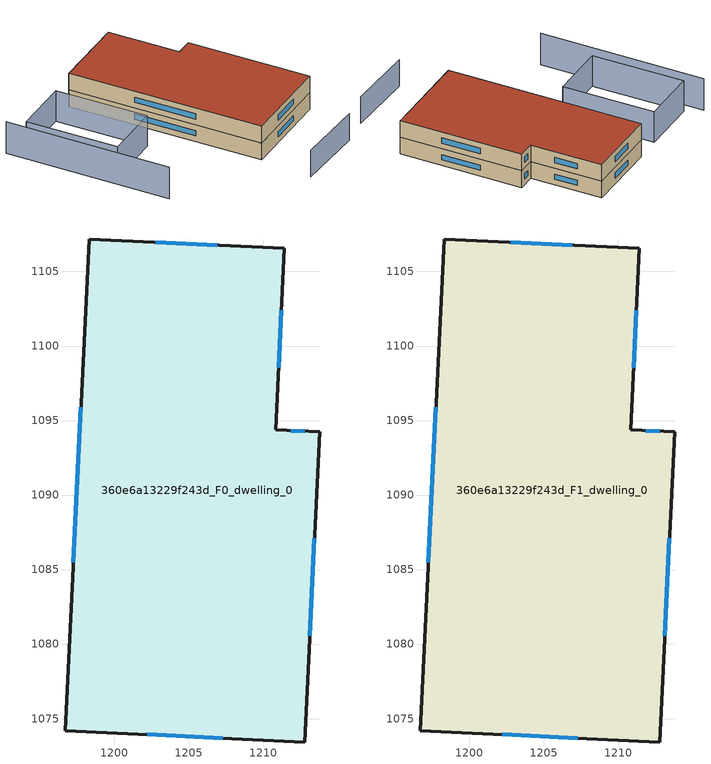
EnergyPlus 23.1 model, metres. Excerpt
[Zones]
360e6a13229f243d_F0_dwelling_0
 floor ground (EU_floor_Construction): 1211.41,1106.55 1210.82,1094.38 1213.77,1094.24 1212.77,1073.43 1196.72,1074.2 1198.3,1107.18 z0
 wall outside (EU_wall_Construction): 1198.3,1107.18 1196.72,1074.2 1212.77,1073.43 1213.77,1094.24 1210.82,1094.38 1211.41,1106.55 1198.3,1107.18 z0:3
 window (EU_Window_Construction): 1197.76,1095.89 1197.26,1085.49 / 1206.92,1106.77 1202.79,1106.96 / 1211.02,1098.55 1211.21,1102.38 / 1212.76,1094.29 1211.83,1094.33 / 1213.12,1080.55 1213.43,1087.11 / 1202.22,1073.94 1207.28,1073.69 z1.03:1.97
360e6a13229f243d_F1_dwelling_0
 floor to 360e6a13229f243d_F0_dwelling_0 (EU_floor_Construction): 1211.41,1106.55 1210.82,1094.38 1213.77,1094.24 1212.77,1073.43 1196.72,1074.2 1198.3,1107.18 z3
 wall outside (EU_wall_Construction): 1198.3,1107.18 1196.72,1074.2 1212.77,1073.43 1213.77,1094.24 1210.82,1094.38 1211.41,1106.55 1198.3,1107.18 z3:6
 window (EU_Window_Construction): 1197.76,1095.89 1197.26,1085.49 / 1206.92,1106.77 1202.79,1106.96 / 1211.02,1098.55 1211.21,1102.38 / 1212.76,1094.29 1211.83,1094.33 / 1213.12,1080.55 1213.43,1087.11 / 1202.22,1073.94 1207.28,1073.69 z4.03:4.97
 roof outside (EU_roof_Construction): 1212.77,1073.43 1213.77,1094.24 1210.82,1094.38 1211.41,1106.55 1198.3,1107.18 1196.72,1074.2 z6
shading: 1195.34,1065.37 1207.3,1064.39 z0:4.8; 1182.22,1110.37 1180.79,1082.35 z0:5.7; 1193.67,1107.25 1193.01,1091.63 / 1193.01,1091.63 1183.12,1092.04 / 1183.12,1092.04 1183.77,1107.66 / 1183.77,1107.66 1193.67,1107.25 z0:5.5
[Building]
EU S2 Campaign: North Axis=0; Terrain=City; Solar Distribution=FullExterior
[Site:Location]
Cape.Town.Intl.AP: Latitude=-33.965; Longitude=18.602; Time Zone=2; Elevation=46
[SizingPeriod:WeatherFileDays]
AnnualSizingPeriod: Begin Month=1; Begin Day of Month=1; End Month=12; End Day of Month=31; Day of Week for Start Day=Monday; Use Weather File Daylight Saving Period=No; Use Weather File Rain and Snow Indicators=No
[MATERIAL]
EU_InternalMass_Material: Roughness=MediumRough; Thickness=0.1; Conductivity=1; Density=1800; Specific Heat=900; Thermal Absorptance=0.9; Solar Absorptance=0.7; Visible Absorptance=0.7
[MATERIAL:NOMASS] Roughness=MediumRough; Thermal Absorptance=0.9; Solar Absorptance=0.7; Visible Absorptance=0.7
Name | Thermal Resistance
EU_wall_NoMass | 0.493876
EU_roof_NoMass | 0.449382
EU_floor_NoMass | 1.25
[WINDOWMATERIAL:SIMPLEGLAZINGSYSTEM]
EU_Window_SimpleGlazing: UFactor=4.4; Solar Heat Gain Coefficient=0.85; Visible Transmittance=0.85
[CONSTRUCTION]
EU_wall_Construction: EU_wall_NoMass
EU_roof_Construction: EU_roof_NoMass
EU_floor_Construction: EU_floor_NoMass
EU_Window_Construction: EU_Window_SimpleGlazing
EU_InternalMass_Construction: EU_InternalMass_Material
[ZONE] Type=1; Multiplier=1; Ceiling Height=autocalculate; Volume=1484.06; Floor Area=autocalculate; Part of Total Floor Area=Yes
360e6a13229f243d_F0_dwelling_0; 360e6a13229f243d_F1_dwelling_0
[INTERNALMASS] Construction=EU_InternalMass_Construction; Surface Area=494.688
Name | Zone or ZoneList
360e6a13229f243d_F0_dwelling_0_EU_InternalMass | 360e6a13229f243d_F0_dwelling_0
360e6a13229f243d_F1_dwelling_0_EU_InternalMass | 360e6a13229f243d_F1_dwelling_0
[OTHEREQUIPMENT] Fuel Type=Electricity; Design Level Calculation Method=Watts/Area; Power per Zone Floor Area=1; Fraction Latent=0; Fraction Radiant=0; Fraction Lost=0; Carbon Dioxide Generation Rate=0; EndUse Subcategory=EU_Step8_InternalGains
Name | Zone or ZoneList or Space or SpaceList | Schedule
EU_Step8_InternalGain_360e6a13229f243d_F0_dwelling_0_f000 | 360e6a13229f243d_F0_dwelling_0 | EU_Step8_GainSchedule_360e6a13229f243d_F0_dwelling_0_f000
EU_Step8_InternalGain_360e6a13229f243d_F1_dwelling_0_f000 | 360e6a13229f243d_F1_dwelling_0 | EU_Step8_GainSchedule_360e6a13229f243d_F1_dwelling_0_f000
[ZONEVENTILATION:DESIGNFLOWRATE] Schedule=EU_AlwaysOn; Design Flow Rate Calculation Method=AirChanges/Hour; Air Changes per Hour=0.64; Ventilation Type=Natural; Fan Pressure Rise=0; Fan Total Efficiency=1; Constant Term Coefficient=1; Temperature Term Coefficient=0; Velocity Term Coefficient=0; Velocity Squared Term Coefficient=0; Minimum Indoor Temperature=-100; Maximum Indoor Temperature=100; Delta Temperature=-100; Minimum Outdoor Temperature=-100; Maximum Outdoor Temperature=100; Maximum Wind Speed=40
Name | Zone or ZoneList or Space or SpaceList
EU_ConstantAir_360e6a13229f243d_F0_dwelling_0 | 360e6a13229f243d_F0_dwelling_0
EU_ConstantAir_360e6a13229f243d_F1_dwelling_0 | 360e6a13229f243d_F1_dwelling_0
[HVACTEMPLATE:THERMOSTAT] Constant Heating Setpoint=20; Constant Cooling Setpoint=50
EU_HeatOnly_360e6a13229f243d_F0_dwelling_0; EU_HeatOnly_360e6a13229f243d_F1_dwelling_0
[HVACTEMPLATE:ZONE:IDEALLOADSAIRSYSTEM] System Availability Schedule=EU_AlwaysOn; Maximum Heating Supply Air Temperature=50; Minimum Cooling Supply Air Temperature=13; Maximum Heating Supply Air Humidity Ratio=0.0156; Minimum Cooling Supply Air Humidity Ratio=0.0077; Heating Limit=NoLimit; Cooling Limit=NoLimit; Heating Availability Schedule=EU_AlwaysOn; Cooling Availability Schedule=EU_CoolingOff; Dehumidification Control Type=ConstantSensibleHeatRatio; Cooling Sensible Heat Ratio=0.7; Dehumidification Setpoint=60; Humidification Control Type=None; Humidification Setpoint=30; Outdoor Air Method=None; Outdoor Air Flow Rate per Person=0.00944; Outdoor Air Flow Rate per Zone Floor Area=0; Outdoor Air Flow Rate per Zone=0; Demand Controlled Ventilation Type=None; Outdoor Air Economizer Type=NoEconomizer; Heat Recovery Type=None; Sensible Heat Recovery Effectiveness=0.7; Latent Heat Recovery Effectiveness=0.65
Name | Template Thermostat
360e6a13229f243d_F0_dwelling_0 | EU_HeatOnly_360e6a13229f243d_F0_dwelling_0
360e6a13229f243d_F1_dwelling_0 | EU_HeatOnly_360e6a13229f243d_F1_dwelling_0
[SIZING:ZONE] Zone Cooling Design Supply Air Temperature Input Method=SupplyAirTemperature; Zone Cooling Design Supply Air Temperature=13; Zone Heating Design Supply Air Temperature Input Method=SupplyAirTemperature; Zone Heating Design Supply Air Temperature=50; Zone Cooling Design Supply Air Humidity Ratio=0.008; Zone Heating Design Supply Air Humidity Ratio=0.008; Cooling Design Air Flow Method=DesignDay; Cooling Design Air Flow Rate=0; Cooling Minimum Air Flow per Zone Floor Area=0.000762; Cooling Minimum Air Flow=0; Cooling Minimum Air Flow Fraction=0.2; Heating Design Air Flow Method=DesignDay; Heating Design Air Flow Rate=0; Heating Maximum Air Flow per Zone Floor Area=0.002032; Heating Maximum Air Flow=0.141576; Heating Maximum Air Flow Fraction=0.3; Account for Dedicated Outdoor Air System=No; Dedicated Outdoor Air System Control Strategy=NeutralSupplyAir; Dedicated Outdoor Air Low Setpoint Temperature for Design=autosize; Dedicated Outdoor Air High Setpoint Temperature for Design=autosize; Zone Load Sizing Method=Sensible Load Only No Latent Load; Zone Latent Cooling Design Supply Air Humidity Ratio Input Method=HumidityRatioDifference; Zone Cooling Design Supply Air Humidity Ratio Difference=0.005; Zone Latent Heating Design Supply Air Humidity Ratio Input Method=HumidityRatioDifference; Zone Humidification Design Supply Air Humidity Ratio Difference=0.005
360e6a13229f243d_F0_dwelling_0; 360e6a13229f243d_F1_dwelling_0
[SCHEDULE:CONSTANT]
Name | Hourly Value
EU_AlwaysOn | 1
EU_CoolingOff | 0
[SCHEDULE:FILE] Column Number=1; Rows to Skip at Top=0; Number of Hours of Data=8760; Column Separator=Comma; Interpolate to Timestep=No; Minutes per Item=60; Adjust Schedule for Daylight Savings=Yes
Name | File
EU_Step8_GainSchedule_360e6a13229f243d_F0_dwelling_0_f000 | ../../schedules/360e6a13229f243d/360e6a13229f243d_F0_dwelling_0_f000_gain.csv
EU_Step8_GainSchedule_360e6a13229f243d_F1_dwelling_0_f000 | ../../schedules/360e6a13229f243d/360e6a13229f243d_F1_dwelling_0_f000_gain.csv
